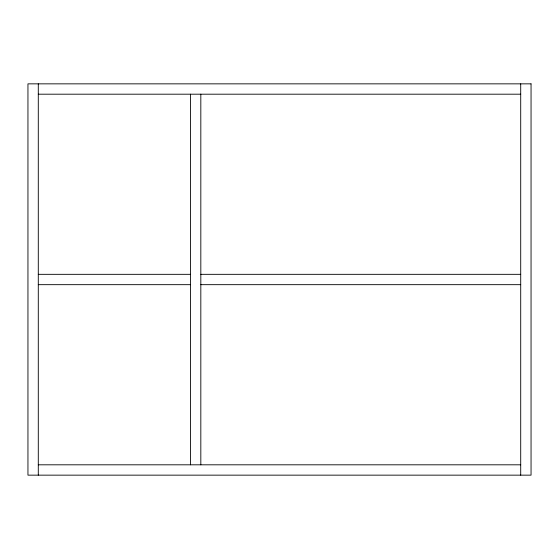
<?xml version="1.0" encoding="UTF-8"?>
<svg xmlns="http://www.w3.org/2000/svg" width="559" height="559" viewBox="0 0 559 559"><rect width="100%" height="100%" fill="white"/><g stroke="black" fill="none" stroke-linecap="round" stroke-linejoin="round"><path stroke-width="0.84" d="M38.291 94.192L520.709 94.192M38.291 274.329L190.479 274.329M200.821 274.329L520.709 274.329M38.291 284.671L190.479 284.671M200.821 284.671L520.709 284.671M38.291 464.809L520.709 464.809M520.709 83.85L520.709 475.15M200.821 94.192L200.821 464.809M190.479 94.192L190.479 464.809M38.291 83.85L38.291 475.15M531.05 83.85L27.95 83.85L27.95 475.15L531.05 475.15L531.05 83.85"/></g></svg>
